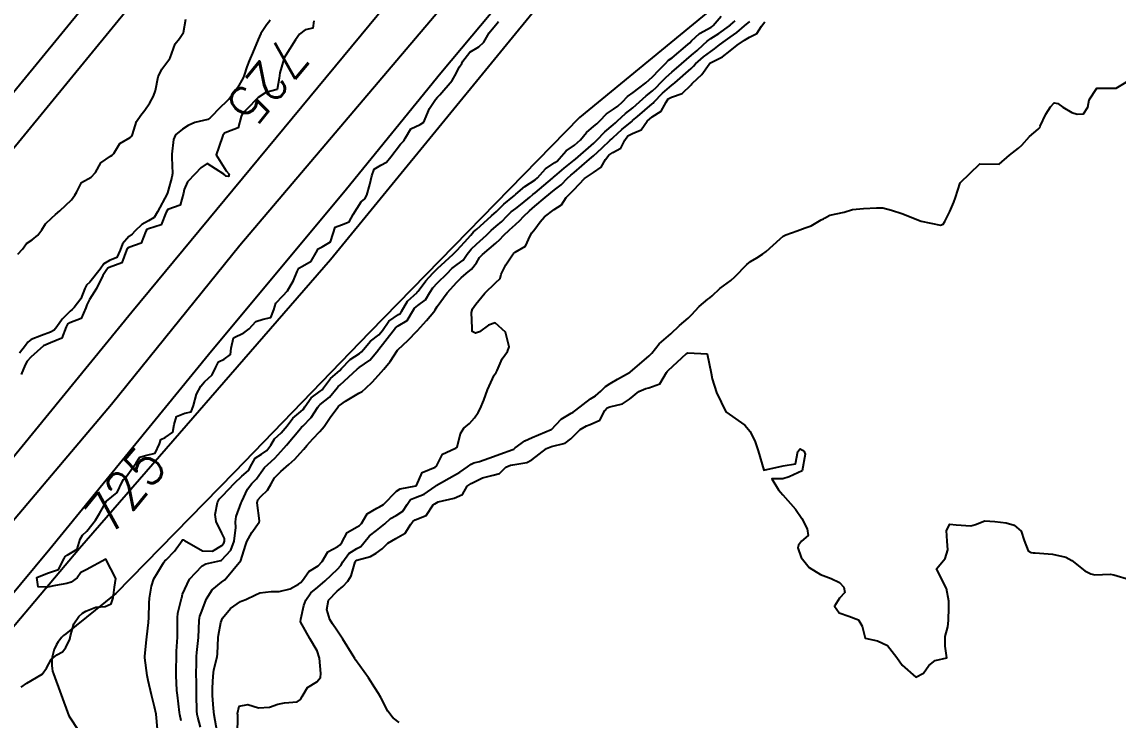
# Model space of a CAD drawing. Header units: metres. Extents: x 307586 to 320046, y 7427249 to 7434250.
# Drawn here: x 313566.3 to 313679.8, y 7432600.8 to 7432673.1 of the extents above; entities that cross this region are included whole.
import ezdxf
from ezdxf.enums import TextEntityAlignment as Align

# ---------------------------------------------------------------- set-up
doc = ezdxf.new("R2010")
doc.units = ezdxf.units.M
doc.header["$MEASUREMENT"] = 0
for name, color, linetype in [('Cotas', 45, 'Continuous'), ('Curvas de Nivel 1m', 11, 'Continuous'), ('Curvas de Nivel 5m', 15, 'Continuous'), ('Linha Férrea', 20, 'Continuous'), ('Linha Férrea em construção', 201, 'Continuous'), ('Vias Primárias', 230, 'Continuous')]:
    doc.layers.add(name, color=color, linetype=linetype)
doc.styles.add('Style-STANDARD', font='STANDARD.shx')

msp = doc.modelspace()

# ---------------------------------------------------------------- linework, layer by layer
at = {"layer": 'Curvas de Nivel 1m', "flags": 128}
for points, elevation in [([(313565.89, 7432649.1), (313566.36, 7432649.62), (313566.79, 7432650.2), (313567.38, 7432650.58), (313567.95, 7432651.04), (313568.37, 7432651.6), (313568.76, 7432652.24), (313569.41, 7432652.85), (313569.79, 7432653.21), (313570.22, 7432653.58), (313571.43, 7432654.73), (313571.8, 7432655.2), (313571.99, 7432655.55), (313572.49, 7432656.51), (313573.46, 7432657.07), (313573.91, 7432657.53), (313574.46, 7432658.55), (313575.49, 7432659.24), (313575.65, 7432659.35), (313575.81, 7432659.51), (313576.45, 7432660.56), (313577.51, 7432661.17), (313577.69, 7432661.31), (313577.76, 7432661.49), (313578.18, 7432662.83), (313578.61, 7432663.48), (313579.03, 7432663.99), (313579.56, 7432664.75), (313579.94, 7432665.46), (313580.14, 7432666.03), (313580.43, 7432667.46), (313580.8, 7432668.24), (313581.61, 7432669.36), (313581.64, 7432669.41), (313581.65, 7432669.44), (313582.19, 7432670.87), (313582.62, 7432671.43), (313583.02, 7432672.05), (313583.28, 7432673.42)], 726), ([(313592, 7432673.32), (313591.86, 7432673.12), (313591.66, 7432672.86), (313591.04, 7432671.93), (313590.76, 7432671.33), (313590.18, 7432669.9), (313589.95, 7432669.34), (313589.85, 7432669.1), (313589.6, 7432668.5), (313589.31, 7432667.63), (313589.21, 7432667.35), (313588.63, 7432666.3), (313587.94, 7432665.37), (313587.76, 7432665.17), (313587.56, 7432664.97), (313586.74, 7432664.19), (313585.97, 7432663.39), (313585.76, 7432663.17), (313585.54, 7432663.05), (313584.22, 7432662.73), (313583.53, 7432662.43), (313582.92, 7432662.03), (313582.22, 7432661.43), (313581.99, 7432660.95), (313581.82, 7432659.44), (313581.82, 7432659.1), (313581.89, 7432657.44), (313581.83, 7432657.06), (313581.45, 7432655.67), (313581.38, 7432655.44), (313581.33, 7432655.33), (313580.35, 7432653.46), (313580, 7432652.87), (313579.41, 7432652.55), (313578.72, 7432652.16), (313577.99, 7432651.48), (313577.71, 7432651.17), (313577.39, 7432650.9), (313576.73, 7432650.15), (313576.47, 7432649.5), (313576.12, 7432648.75), (313575.36, 7432648.42), (313574.78, 7432648.09), (313574.4, 7432647.52), (313573.33, 7432646.19), (313572.99, 7432645.88), (313572.83, 7432645.54), (313572.39, 7432644.47), (313571.7, 7432643.56), (313571.51, 7432643.35), (313571.3, 7432643.17), (313570.49, 7432642.36), (313569.91, 7432641.57), (313569.64, 7432641.21), (313569.27, 7432641), (313568.32, 7432640.65), (313567.26, 7432640.23), (313566.91, 7432639.96), (313566.66, 7432639.62), (313566.04, 7432638.82)], 726), ([(313580.35, 7432599.87), (313580.19, 7432601.45), (313580.05, 7432602.2), (313579.73, 7432603.45), (313579.38, 7432604.92), (313579.27, 7432605.46), (313579.05, 7432607.27), (313579.05, 7432607.46), (313579.2, 7432609.14), (313579.24, 7432609.46), (313579.41, 7432610.95), (313579.44, 7432611.45), (313579.47, 7432612.92), (313579.52, 7432613.45), (313579.72, 7432614.69), (313579.98, 7432615.45), (313580.34, 7432616.08), (313580.98, 7432617.11), (313581.11, 7432617.31), (313581.23, 7432617.44), (313582.11, 7432618.31), (313582.9, 7432619.42), (313582.95, 7432619.48), (313583.01, 7432619.51), (313583.07, 7432619.48), (313583.15, 7432619.42), (313585, 7432618.37), (313586.05, 7432618.33), (313587.01, 7432618.92), (313587.21, 7432619.16), (313587.29, 7432619.37), (313587.29, 7432619.64), (313587.02, 7432620.18), (313586.43, 7432621.38), (313586.31, 7432622.11), (313586.55, 7432623.38), (313586.73, 7432623.71), (313587.07, 7432624.04), (313588.31, 7432625.35), (313589.09, 7432626.08), (313589.75, 7432626.68), (313590.12, 7432627.33), (313590.47, 7432627.97), (313591.12, 7432628.38), (313591.68, 7432628.76), (313592.07, 7432629.31), (313592.47, 7432629.97), (313593.15, 7432630.58), (313593.77, 7432631.29), (313594.34, 7432632.11), (313595.18, 7432632.79), (313595.44, 7432633.01), (313595.6, 7432633.27), (313596.25, 7432634.2), (313597.2, 7432634.91), (313597.39, 7432635.05), (313597.54, 7432635.25), (313598.25, 7432636.2), (313599.22, 7432637.05), (313599.41, 7432637.23), (313600.29, 7432638.16), (313601.25, 7432638.8), (313601.48, 7432638.97), (313601.67, 7432639.2), (313602.39, 7432640.06), (313603.27, 7432640.73), (313603.63, 7432641.17), (313604.3, 7432642.16), (313605.3, 7432642.83), (313605.5, 7432642.95), (313605.62, 7432643.15), (313606.24, 7432644.21), (313607.22, 7432645.13), (313607.28, 7432645.18), (313607.32, 7432645.24), (313608.14, 7432646.31), (313608.85, 7432647.11), (313609.09, 7432647.37), (313609.35, 7432647.61), (313610.12, 7432648.34), (313610.95, 7432649.09), (313611.38, 7432649.51), (313612.12, 7432650.34), (313612.77, 7432651.07), (313613.06, 7432651.4), (313613.4, 7432651.68), (313614.14, 7432652.32), (313614.92, 7432653.04), (313615.43, 7432653.52), (313616.21, 7432654.25), (313617.14, 7432655.01), (313617.3, 7432655.16), (313617.45, 7432655.3), (313618.37, 7432656.09), (313619.46, 7432656.78), (313619.7, 7432656.99), (313620.52, 7432657.93), (313621.49, 7432658.57), (313621.72, 7432658.73), (313621.93, 7432658.96), (313622.65, 7432659.8), (313623.51, 7432660.39), (313624.14, 7432660.93), (313624.76, 7432661.69), (313625.53, 7432662.34), (313625.85, 7432662.59), (313626.15, 7432662.9), (313626.83, 7432663.61), (313627.56, 7432664.1), (313628.02, 7432664.43), (313628.5, 7432664.88), (313629.02, 7432665.42), (313629.58, 7432665.82), (313630.18, 7432666.27), (313630.92, 7432666.85), (313631.6, 7432667.47), (313632.27, 7432668.17), (313632.94, 7432668.83), (313633.27, 7432669.17), (313633.62, 7432669.44), (313635.26, 7432670.8), (313635.45, 7432670.98), (313635.64, 7432671.19), (313636.48, 7432671.95), (313637.66, 7432672.6), (313637.77, 7432672.66), (313637.88, 7432672.77), (313638.69, 7432673.75)], 726), ([(313582.79, 7432600.74), (313582.65, 7432601.42), (313582.62, 7432601.6), (313582.41, 7432603.42), (313582.36, 7432603.89), (313582.28, 7432605.43), (313582.28, 7432605.99), (313582.3, 7432607.43), (313582.32, 7432607.97), (313582.41, 7432609.42), (313582.41, 7432609.91), (313582.41, 7432611.42), (313582.46, 7432611.89), (313582.84, 7432613.42), (313582.86, 7432613.5), (313582.95, 7432613.86), (313583.66, 7432615.41), (313584.98, 7432616.8), (313585.36, 7432617), (313586.91, 7432617.37), (313586.97, 7432617.38), (313587.94, 7432618.41), (313588.29, 7432619.35), (313588.45, 7432620.77), (313588.43, 7432621.35), (313588.48, 7432621.91), (313589.02, 7432623.34), (313589.06, 7432623.45), (313589.65, 7432624.76), (313590.1, 7432625.33), (313590.59, 7432625.82), (313591.09, 7432626.52), (313591.43, 7432626.99), (313591.76, 7432627.31), (313592.48, 7432627.94), (313593.12, 7432628.65), (313593.43, 7432628.99), (313593.69, 7432629.29), (313595.15, 7432631.03), (313595.27, 7432631.15), (313595.39, 7432631.27), (313596.27, 7432632.16), (313596.95, 7432633.25), (313597.05, 7432633.39), (313597.19, 7432633.5), (313598.16, 7432634.27), (313598.95, 7432635.23), (313599.06, 7432635.38), (313599.21, 7432635.52), (313601.04, 7432637.2), (313601.14, 7432637.29), (313601.23, 7432637.35), (313602.32, 7432638.1), (313603.21, 7432639.18), (313603.23, 7432639.21), (313603.25, 7432639.23), (313604.73, 7432641.16), (313604.97, 7432641.46), (313605.28, 7432641.66), (313606.21, 7432642.22), (313606.75, 7432643.14), (313606.95, 7432643.49), (313607.31, 7432643.78), (313608.08, 7432644.36), (313608.53, 7432645.12), (313608.84, 7432645.61), (313609.33, 7432646.1), (313610.33, 7432647.1), (313610.83, 7432647.61), (313611.36, 7432648), (313611.98, 7432648.46), (313612.42, 7432649.07), (313612.83, 7432649.62), (313613.38, 7432650.13), (313614.4, 7432651.04), (313614.9, 7432651.54), (313615.41, 7432651.97), (313615.98, 7432652.46), (313616.53, 7432653.02), (313616.98, 7432653.46), (313617.43, 7432653.82), (313618.11, 7432654.33), (313618.89, 7432655), (313619.19, 7432655.25), (313619.45, 7432655.45), (313621.23, 7432656.96), (313621.35, 7432657.07), (313621.47, 7432657.17), (313622.44, 7432657.99), (313623.49, 7432658.82), (313623.64, 7432658.94), (313625.51, 7432660.58), (313625.68, 7432660.74), (313625.84, 7432660.91), (313626.65, 7432661.77), (313627.54, 7432662.5), (313627.75, 7432662.68), (313627.98, 7432662.89), (313628.79, 7432663.64), (313629.56, 7432664.25), (313630.25, 7432664.86), (313630.94, 7432665.49), (313631.58, 7432666.02), (313632.02, 7432666.4), (313632.44, 7432666.83), (313633.01, 7432667.42), (313633.6, 7432667.95), (313634.61, 7432668.81), (313635.62, 7432669.7), (313636.21, 7432670.2), (313636.84, 7432670.78), (313637.26, 7432671.15), (313637.64, 7432671.41), (313638.47, 7432671.95), (313639.56, 7432672.75), (313639.62, 7432672.8), (313639.66, 7432672.83), (313640.16, 7432673.24)], 727), ([(313584.78, 7432600.1), (313584.51, 7432601.11), (313584.45, 7432601.4), (313584.42, 7432601.77), (313584.39, 7432603.4), (313584.37, 7432604.92), (313584.36, 7432605.4), (313584.38, 7432606.92), (313584.39, 7432607.4), (313584.43, 7432607.84), (313584.58, 7432609.39), (313584.67, 7432611.15), (313584.68, 7432611.39), (313584.72, 7432611.58), (313584.92, 7432612.12), (313585.29, 7432613.04), (313585.43, 7432613.39), (313586, 7432614.33), (313586.96, 7432615.1), (313587.32, 7432615.36), (313588.98, 7432617.34), (313589.45, 7432618.9), (313589.6, 7432619.33), (313590.1, 7432620.25), (313590.88, 7432621.32), (313590.9, 7432621.45), (313590.66, 7432623.32), (313590.74, 7432623.65), (313591.07, 7432624.01), (313591.74, 7432624.65), (313592.1, 7432625.31), (313592.47, 7432625.92), (313593.1, 7432626.57), (313593.95, 7432627.29), (313594.55, 7432627.84), (313595.12, 7432628.48), (313595.5, 7432628.9), (313595.81, 7432629.26), (313596.43, 7432629.96), (313597.15, 7432630.71), (313597.41, 7432630.99), (313597.59, 7432631.25), (313598.23, 7432632.18), (313599, 7432633.23), (313599.09, 7432633.33), (313599.18, 7432633.41), (313599.82, 7432633.85), (313601.2, 7432634.68), (313601.52, 7432634.87), (313601.92, 7432635.19), (313602.56, 7432635.83), (313603.22, 7432636.55), (313603.78, 7432637.17), (313604.44, 7432637.96), (313605.21, 7432639.15), (313605.25, 7432639.2), (313606.25, 7432640.15), (313607.22, 7432641.13), (313607.25, 7432641.16), (313607.27, 7432641.19), (313608.18, 7432642.23), (313608.94, 7432643.11), (313609.1, 7432643.32), (313609.31, 7432643.65), (313610.33, 7432645.09), (313611.33, 7432646.19), (313611.77, 7432646.64), (313612.32, 7432647.07), (313612.87, 7432647.54), (313613.36, 7432648.2), (313613.69, 7432648.73), (313613.98, 7432649.05), (313615.38, 7432650.23), (313615.8, 7432650.61), (313616.18, 7432651.02), (313616.8, 7432651.62), (313617.41, 7432652.15), (313617.86, 7432652.56), (313618.24, 7432653), (313618.85, 7432653.58), (313619.43, 7432654.07), (313620.48, 7432654.97), (313621.45, 7432655.74), (313622.14, 7432656.26), (313622.81, 7432656.95), (313623.14, 7432657.27), (313623.47, 7432657.55), (313625.08, 7432658.92), (313625.5, 7432659.28), (313626.36, 7432660.05), (313627.22, 7432660.89), (313627.37, 7432661.04), (313627.52, 7432661.17), (313628.42, 7432661.99), (313629.48, 7432662.87), (313629.51, 7432662.9), (313629.54, 7432662.92), (313630.05, 7432663.36), (313631.56, 7432664.65), (313631.66, 7432664.74), (313631.75, 7432664.84), (313632.63, 7432665.77), (313633.59, 7432666.58), (313633.73, 7432666.68), (313633.91, 7432666.82), (313635.61, 7432668.33), (313635.85, 7432668.55), (313636.06, 7432668.79), (313636.87, 7432669.53), (313637.63, 7432670.09), (313638.03, 7432670.37), (313638.55, 7432670.76), (313639.16, 7432671.23), (313639.65, 7432671.56), (313640.34, 7432672.05), (313641.13, 7432672.73), (313641.67, 7432673.19)], 728), ([(313586.52, 7432599.62), (313586.21, 7432601.38), (313586.14, 7432602.04), (313586.04, 7432603.38), (313586.03, 7432604.18), (313586.11, 7432605.38), (313586.19, 7432606.03), (313586.51, 7432607.37), (313586.56, 7432607.68), (313586.63, 7432609.37), (313586.66, 7432609.61), (313586.91, 7432610.94), (313587.07, 7432611.37), (313587.89, 7432612.39), (313588.94, 7432613.11), (313589.1, 7432613.18), (313589.5, 7432613.33), (313590.48, 7432613.8), (313590.95, 7432614.01), (313592.13, 7432614.13), (313592.95, 7432614.13), (313594.08, 7432614.41), (313594.96, 7432614.9), (313595.17, 7432615.06), (313595.35, 7432615.27), (313596.01, 7432616.22), (313596.98, 7432616.79), (313597.39, 7432617.24), (313597.98, 7432618.25), (313599.01, 7432618.8), (313599.26, 7432618.97), (313599.44, 7432619.22), (313599.99, 7432620.24), (313601.03, 7432620.84), (313601.26, 7432620.97), (313601.46, 7432621.2), (313602.04, 7432622.2), (313603.06, 7432622.76), (313603.33, 7432622.9), (313603.75, 7432623.17), (313605.08, 7432624.53), (313605.46, 7432624.77), (313607.08, 7432625.08), (313607.12, 7432625.1), (313607.15, 7432625.13), (313607.76, 7432626.46), (313609.1, 7432627.04), (313609.23, 7432627.11), (313609.84, 7432628.38), (313611.13, 7432628.97), (313611.22, 7432628.99), (313611.38, 7432629.08), (313611.7, 7432630.52), (313612.05, 7432631.07), (313612.66, 7432631.56), (313613.17, 7432632.12), (313613.56, 7432632.68), (313613.74, 7432633.05), (313614.12, 7432633.97), (313614.53, 7432635.04), (313615.22, 7432636.55), (313615.41, 7432636.84), (313615.53, 7432637.03), (313616.03, 7432638.24), (313616.58, 7432639.02), (313616.77, 7432639.5), (313616.37, 7432641.02), (313615.29, 7432641.96), (313614.6, 7432641.72), (313613.69, 7432641.05), (313613.27, 7432640.89), (313612.91, 7432641.06), (313612.91, 7432641.43), (313612.84, 7432643.06), (313612.96, 7432643.41), (313613.31, 7432643.91), (313614.22, 7432645.05), (313615.33, 7432646.12), (313615.81, 7432646.55), (313615.93, 7432647.02), (313616.4, 7432647.97), (313617.1, 7432649.01), (313617.21, 7432649.17), (313617.38, 7432649.31), (313618.45, 7432649.93), (313618.93, 7432650.99), (313619.11, 7432651.28), (313619.4, 7432651.66), (313619.97, 7432652.43), (313620.43, 7432652.97), (313621.43, 7432653.71), (313622.18, 7432654.21), (313622.65, 7432654.95), (313623.04, 7432655.35), (313623.45, 7432655.74), (313624.56, 7432656.92), (313625.48, 7432657.56), (313626.28, 7432658.11), (313626.73, 7432658.9), (313627.06, 7432659.34), (313627.5, 7432659.61), (313628.32, 7432660.06), (313628.74, 7432660.88), (313629.06, 7432661.33), (313629.52, 7432661.58), (313630.43, 7432661.95), (313631.06, 7432662.85), (313631.55, 7432663.3), (313632.5, 7432663.89), (313633, 7432664.83), (313633.23, 7432665.16), (313633.57, 7432665.36), (313634.66, 7432665.72), (313635.59, 7432666.62), (313635.66, 7432666.72), (313635.73, 7432666.79), (313636.7, 7432667.68), (313637.45, 7432668.77), (313637.53, 7432668.86), (313637.61, 7432668.91), (313638.84, 7432669.54), (313639.63, 7432670.14), (313640.37, 7432670.74), (313641.11, 7432671.26), (313641.65, 7432671.56), (313642.4, 7432671.96), (313642.87, 7432672.71), (313643.22, 7432673.15)], 729), ([(313605.36, 7432600.57), (313604.79, 7432601.01), (313604.71, 7432601.07), (313604.64, 7432601.15), (313604.2, 7432601.76), (313603.46, 7432603.17), (313603.24, 7432603.59), (313602.83, 7432604.15), (313602.18, 7432605.19), (313600.86, 7432607.08), (313600.77, 7432607.2), (313600.59, 7432607.48), (313599.53, 7432609.21), (313598.9, 7432610.13), (313598.46, 7432610.78), (313598.2, 7432611.23), (313597.88, 7432612.29), (313598.06, 7432613.23), (313598.95, 7432614.19), (313599.52, 7432614.65), (313600.04, 7432615.21), (313600.4, 7432615.78), (313600.81, 7432617.2), (313600.87, 7432617.32), (313600.99, 7432617.38), (313602.4, 7432617.78), (313603, 7432618.13), (313603.59, 7432618.58), (313604.19, 7432619.16), (313605.02, 7432619.64), (313606, 7432620.17), (313606.57, 7432621.13), (313606.78, 7432621.39), (313607.04, 7432621.57), (313608.16, 7432622.01), (313608.88, 7432623.11), (313608.99, 7432623.19), (313609.06, 7432623.23), (313609.4, 7432623.44), (313611.07, 7432623.81), (313611.94, 7432624.2), (313612.42, 7432625.07), (313612.81, 7432625.34), (313613.09, 7432625.48), (313613.98, 7432625.93), (313615.1, 7432626.18), (313615.74, 7432626.38), (313616.41, 7432627.02), (313616.9, 7432627.23), (313617.12, 7432627.27), (313618.6, 7432627.52), (313619.12, 7432627.77), (313620.62, 7432628.97), (313621.13, 7432629.15), (313622.56, 7432629.52), (313623.14, 7432629.96), (313624.12, 7432630.93), (313624.78, 7432631.29), (313625.16, 7432631.45), (313626.16, 7432631.9), (313626.67, 7432632.9), (313626.92, 7432633.16), (313627.19, 7432633.26), (313628.49, 7432633.58), (313629.2, 7432634.08), (313630.19, 7432634.86), (313630.89, 7432635.16), (313631.21, 7432635.25), (313632.37, 7432635.67), (313633.04, 7432636.82), (313633.12, 7432636.93), (313633.23, 7432637.03), (313635.12, 7432638.79), (313635.25, 7432638.85), (313637.25, 7432638.77), (313637.67, 7432636.77), (313637.79, 7432636.19), (313638.23, 7432634.76), (313639.18, 7432632.75), (313641.16, 7432631.37), (313641.71, 7432630.71), (313642.22, 7432629.64), (313642.55, 7432628.71), (313643.11, 7432626.7), (313645.12, 7432627.17), (313646.41, 7432627.37), (313646.63, 7432628.66), (313646.87, 7432628.91), (313647.13, 7432628.8), (313647.29, 7432628.65), (313647.4, 7432628.38), (313647.11, 7432626.65), (313645.75, 7432626.01), (313645.1, 7432625.81), (313643.97, 7432625.81), (313644.66, 7432624.68), (313644.85, 7432624.44), (313645.08, 7432624.17), (313646.41, 7432622.66), (313647.05, 7432621.72), (313647.62, 7432620.64), (313647.73, 7432619.94), (313647.02, 7432619.37), (313646.71, 7432618.96), (313646.65, 7432618.65), (313647, 7432617.65), (313647.81, 7432616.64), (313648.98, 7432615.92), (313650.1, 7432615.49), (313650.97, 7432615.09), (313651.4, 7432614.6), (313651.52, 7432614.03), (313650.95, 7432613.44), (313650.44, 7432612.61), (313650.93, 7432611.95), (313651.93, 7432611.59), (313652.92, 7432611.2), (313653.31, 7432610.57), (313653.63, 7432609.3), (313654.9, 7432609.05), (313655.92, 7432608.54), (313656.88, 7432607.32), (313657.46, 7432606.52), (313658.85, 7432605.26), (313659.66, 7432605.7), (313660.21, 7432606.49), (313660.88, 7432606.98), (313662.08, 7432607.27), (313661.89, 7432608.47), (313661.9, 7432609.47), (313662.18, 7432610.47), (313662.25, 7432611.14), (313662.27, 7432612.47), (313662.28, 7432613.14), (313662.03, 7432614.47), (313660.99, 7432616.48), (313661.9, 7432617.57), (313662.18, 7432618.47), (313662.12, 7432619.37), (313662.04, 7432620.47), (313662.4, 7432621.11), (313663.04, 7432621.04), (313664.55, 7432620.93), (313665.04, 7432621.1), (313666.02, 7432621.45), (313667.05, 7432621.41), (313668.2, 7432621.24), (313669.04, 7432621.01), (313669.76, 7432620.38), (313670.09, 7432619.44), (313670.5, 7432618.37), (313670.82, 7432618.17), (313671.01, 7432618.15), (313671.22, 7432618.15), (313673.01, 7432618.01), (313674.4, 7432617.71), (313675, 7432617.37), (313676.35, 7432616.3), (313676.99, 7432615.97), (313677.4, 7432615.87), (313678.99, 7432615.94), (313679.38, 7432615.87), (313680.98, 7432615.37)], 731)]:
    msp.add_lwpolyline(points, dxfattribs=dict(at, elevation=elevation))
at = {"layer": 'Curvas de Nivel 5m', "flags": 128}
for points, elevation in [([(313596.53, 7432673.26), (313596.42, 7432672.5), (313595.65, 7432672.31), (313595.06, 7432671.86), (313594.65, 7432671.28), (313593.62, 7432669.7), (313593.47, 7432669.44), (313593.42, 7432669.3), (313593.02, 7432667.87), (313592.95, 7432667.31), (313592.74, 7432666.14), (313591.57, 7432665.83), (313590.77, 7432665.33), (313589.55, 7432664.06), (313589.19, 7432663.71), (313589.02, 7432663.36), (313588.71, 7432662.18), (313587.52, 7432661.74), (313587.27, 7432661.62), (313587.12, 7432661.37), (313586.71, 7432660.17), (313586.42, 7432659.38), (313587.47, 7432657.72), (313587.78, 7432657.37), (313587.68, 7432657.14), (313587.46, 7432657.15), (313587.2, 7432657.37), (313585.48, 7432658.49), (313584.84, 7432658.03), (313584.23, 7432657.41), (313583.45, 7432656.57), (313583.09, 7432655.78), (313583.05, 7432655.42), (313582.69, 7432654.16), (313581.43, 7432653.73), (313581.24, 7432653.44), (313580.74, 7432652.11), (313579.4, 7432651.7), (313579.23, 7432651.64), (313579.12, 7432651.47), (313578.64, 7432650.22), (313577.38, 7432649.79), (313577.21, 7432649.66), (313577.15, 7432649.49), (313576.65, 7432648.2), (313575.35, 7432647.72), (313575.2, 7432647.65), (313575.1, 7432647.51), (313574.68, 7432646.87), (313574.03, 7432645.53), (313573.31, 7432644.38), (313573.02, 7432643.83), (313572.92, 7432643.54), (313572.43, 7432642.41), (313571.28, 7432641.98), (313571.02, 7432641.82), (313570.9, 7432641.56), (313570.43, 7432640.4), (313569.26, 7432639.89), (313568.53, 7432639.59), (313567.24, 7432638.42), (313566.85, 7432637.99), (313566.64, 7432637.62), (313566.22, 7432636.61)], 725), ([(313566.22, 7432604.22), (313566.83, 7432604.64), (313568.4, 7432605.59), (313568.85, 7432606.19), (313569.34, 7432607.09), (313569.91, 7432607.57), (313570.52, 7432607.91), (313570.87, 7432608.33), (313571.25, 7432609.19), (313571.32, 7432609.56), (313571.68, 7432610.78), (313572.2, 7432611.55), (313572.57, 7432611.89), (313572.92, 7432612.12), (313573.95, 7432612.51), (313574.93, 7432612.58), (313575.56, 7432612.88), (313575.77, 7432613.5), (313575.88, 7432614.58), (313576.02, 7432615.5), (313574.98, 7432617.51), (313572.97, 7432616.4), (313572.41, 7432616.1), (313572.02, 7432615.55), (313571.41, 7432615.11), (313570.96, 7432614.98), (313569.78, 7432614.75), (313568.95, 7432614.58), (313568, 7432614.64), (313567.86, 7432615.6), (313568.97, 7432616.06), (313570.1, 7432616.44), (313570.68, 7432617.56), (313570.79, 7432617.76), (313570.99, 7432617.9), (313572.02, 7432618.53), (313572.33, 7432619.55), (313572.58, 7432619.98), (313573.02, 7432620.4), (313573.93, 7432621.53), (313574.33, 7432622.23), (313575.06, 7432623.51), (313576.16, 7432624.41), (313576.68, 7432625.49), (313576.81, 7432625.76), (313577.09, 7432626.02), (313578.13, 7432627.47), (313578.52, 7432628.07), (313579.11, 7432628.24), (313580.1, 7432628.47), (313580.56, 7432629.45), (313580.69, 7432629.89), (313581.14, 7432630.09), (313581.94, 7432630.64), (313582.07, 7432631.43), (313582.31, 7432632.28), (313583.17, 7432632.61), (313583.82, 7432632.76), (313584.06, 7432633.41), (313584.39, 7432634.6), (313584.82, 7432635.4), (313585.21, 7432635.85), (313586.01, 7432636.58), (313586.39, 7432637.38), (313586.65, 7432637.95), (313587.24, 7432638.22), (313587.91, 7432638.7), (313587.98, 7432639.36), (313588.21, 7432640.42), (313589.27, 7432640.94), (313589.83, 7432641.34), (313590.51, 7432642.11), (313591.29, 7432642.34), (313592.09, 7432642.51), (313592.38, 7432643.31), (313592.6, 7432644.02), (313593.32, 7432644.76), (313593.79, 7432645.29), (313594.42, 7432646.37), (313594.79, 7432647.28), (313594.97, 7432647.65), (313595.35, 7432647.83), (313596.27, 7432648.35), (313596.79, 7432649.26), (313596.98, 7432649.65), (313597.38, 7432649.84), (313598.26, 7432650.37), (313598.53, 7432651.24), (313598.75, 7432651.89), (313599.41, 7432652.11), (313600.18, 7432652.45), (313600.59, 7432653.21), (313601.44, 7432654.49), (313601.81, 7432654.82), (313602.01, 7432655.19), (313602.34, 7432656.31), (313602.53, 7432657.19), (313602.77, 7432657.9), (313603.48, 7432658.31), (313604.05, 7432658.6), (313604.49, 7432659.17), (313605.51, 7432660.47), (313605.84, 7432660.81), (313606.03, 7432661.14), (313606.59, 7432662.08), (313607.53, 7432662.52), (313607.91, 7432662.76), (313608.06, 7432663.12), (313608.51, 7432664.16), (313609.12, 7432665.11), (313609.32, 7432665.36), (313609.57, 7432665.59), (313610.87, 7432667.09), (313611.12, 7432667.56), (313611.6, 7432668.5), (313611.85, 7432668.84), (313611.97, 7432669.08), (313612.67, 7432670.02), (313613.63, 7432670.56), (313614.13, 7432671.05), (313614.69, 7432672), (313615.53, 7432673.03), (313615.66, 7432673.18)], 725), ([(313588.64, 7432599.34), (313588.67, 7432601.22), (313588.65, 7432601.34), (313588.64, 7432601.5), (313588.81, 7432602.25), (313589.7, 7432602.44), (313590.8, 7432602.1), (313591.95, 7432602.16), (313592.81, 7432602.49), (313593.48, 7432602.62), (313594.81, 7432602.72), (313595.14, 7432602.94), (313595.31, 7432603.27), (313595.88, 7432604.21), (313596.84, 7432604.78), (313597.23, 7432605.24), (313597.24, 7432605.64), (313597.12, 7432607.25), (313596.87, 7432608), (313596.11, 7432609.26), (313595.16, 7432611.01), (313595.17, 7432611.27), (313595.5, 7432612.7), (313595.69, 7432613.26), (313596.21, 7432614), (313596.96, 7432614.59), (313597.69, 7432615.24), (313598.98, 7432616.47), (313599.34, 7432616.85), (313599.55, 7432617.21), (313600.14, 7432618.07), (313601, 7432618.61), (313601.39, 7432618.82), (313601.7, 7432619.19), (313602.29, 7432619.92), (313603.03, 7432620.46), (313603.89, 7432621.17), (313604.48, 7432621.72), (313605.05, 7432622.03), (313605.73, 7432622.46), (313606.18, 7432623.14), (313606.54, 7432623.66), (313607.07, 7432623.89), (313607.97, 7432624.23), (313609.08, 7432625.03), (313609.19, 7432625.11), (313611.09, 7432626.21), (313611.65, 7432626.52), (313612.45, 7432627.07), (313612.82, 7432627.35), (313613.11, 7432627.46), (313613.68, 7432627.62), (313615.12, 7432628.12), (313615.79, 7432628.36), (313617.13, 7432628.85), (313617.24, 7432628.9), (313617.39, 7432629.01), (313618.39, 7432629.75), (313619.14, 7432630.09), (313621.12, 7432630.92), (313621.15, 7432630.94), (313622.13, 7432631.99), (313623.18, 7432632.62), (313623.39, 7432632.73), (313623.65, 7432632.93), (313625.19, 7432634.09), (313625.68, 7432634.42), (313626.26, 7432634.9), (313626.73, 7432635.37), (313627.21, 7432635.69), (313627.97, 7432636.13), (313629.23, 7432636.83), (313629.26, 7432636.84), (313629.3, 7432636.87), (313631.25, 7432638.56), (313631.4, 7432638.69), (313631.53, 7432638.84), (313632.28, 7432639.81), (313633.27, 7432640.64), (313633.48, 7432640.82), (313634.38, 7432641.71), (313635.3, 7432642.47), (313635.47, 7432642.62), (313635.62, 7432642.79), (313636.43, 7432643.66), (313637.32, 7432644.43), (313637.52, 7432644.57), (313637.76, 7432644.77), (313638.57, 7432645.52), (313639.34, 7432646.09), (313639.72, 7432646.37), (313640.13, 7432646.74), (313641.37, 7432648), (313641.76, 7432648.32), (313642.4, 7432648.71), (313643, 7432649.08), (313643.38, 7432649.37), (313644.82, 7432650.68), (313645.12, 7432650.95), (313645.4, 7432651.08), (313646.56, 7432651.5), (313647.41, 7432651.83), (313648.03, 7432652.03), (313649.06, 7432652.63), (313649.3, 7432652.76), (313649.42, 7432652.82), (313649.95, 7432653.14), (313651.43, 7432653.45), (313652.32, 7432653.71), (313653.44, 7432653.82), (313654.78, 7432653.9), (313655.44, 7432653.88), (313656.35, 7432653.63), (313657.43, 7432653.29), (313659.42, 7432652.51), (313661.42, 7432652.09), (313661.7, 7432652.2), (313661.87, 7432652.48), (313662.39, 7432653.52), (313662.8, 7432654.47), (313662.98, 7432654.94), (313663.47, 7432656.46), (313665.49, 7432658.43), (313667.49, 7432658.41), (313668.55, 7432659.35), (313669.51, 7432660.08), (313669.84, 7432660.39), (313670.63, 7432661.27), (313671.54, 7432662.02), (313671.69, 7432662.21), (313671.74, 7432662.36), (313672.33, 7432663.58), (313672.82, 7432664.35), (313673.17, 7432664.75), (313673.57, 7432664.68), (313674.1, 7432664.33), (313675, 7432663.76), (313675.56, 7432663.59), (313676.23, 7432663.63), (313676.67, 7432664.3), (313676.8, 7432665.07), (313677.59, 7432666.29), (313679.59, 7432666.27), (313681.61, 7432667.49)], 730)]:
    msp.add_lwpolyline(points, dxfattribs=dict(at, elevation=elevation))
at = {"layer": 'Linha Férrea'}
for points in [[(313420.08, 7432485.51), (313443.38, 7432512.83), (313466.98, 7432540.46), (313496.55, 7432575.86), (313513.53, 7432596.36), (313520.53, 7432604.76), (313524.73, 7432609.81), (313528.9, 7432615.41), (313530.87, 7432618.07), (313535.15, 7432622.8), (313538.45, 7432627.04), (313544.85, 7432634.49), (313560.13, 7432653.6), (313577.68, 7432675.01), (313599.01, 7432700.96), (313620.47, 7432727.17), (313643.39, 7432754.71), (313658.26, 7432771.6), (313666.64, 7432780.27)], [(313422.86, 7432495.18), (313430.93, 7432504.26), (313436.42, 7432510.87), (313444.21, 7432520.18), (313448.43, 7432524.92), (313452.17, 7432529.6), (313470.63, 7432551.25), (313493.2, 7432578.19), (313496.7, 7432582.08), (313519.01, 7432609.49), (313528.95, 7432621.54), (313535.44, 7432629.33), (313542.8, 7432638.07), (313544.27, 7432639.91), (313557.26, 7432655.94), (313574.82, 7432677.35), (313596.15, 7432703.3), (313617.62, 7432729.53), (313640.58, 7432757.11), (313655.54, 7432774.11)]]:
    msp.add_lwpolyline(points, dxfattribs=at)
at = {"layer": 'Linha Férrea em construção'}
for points in [[(313544.9, 7432603.38), (313560.47, 7432622.05), (313577.69, 7432643.12), (313605.73, 7432677.05), (313638.72, 7432717.17), (313659.26, 7432742.11), (313674.84, 7432759.72), (313687.86, 7432772.92), (313695, 7432779.69), (313704.34, 7432788.5), (313714.23, 7432796.92), (313726.52, 7432806.64), (313738.42, 7432815.43), (313751.81, 7432824.78), (313765.73, 7432833.02), (313784.8, 7432843.65)], [(313544.9, 7432596.51), (313561.44, 7432616.85), (313575.58, 7432633.56), (313588.86, 7432650.01), (313610.55, 7432675.59), (313635.15, 7432705.67), (313659.39, 7432735.15), (313666.73, 7432744.06), (313678.32, 7432756.9), (313690.67, 7432769.51), (313705.18, 7432783.25), (313715.77, 7432792.34), (313726.48, 7432800.77), (313736.94, 7432809.11), (313747.27, 7432815.9), (313760.01, 7432823.85), (313772.48, 7432831.41), (313787.11, 7432839.61)], [(313535.22, 7432577.42), (313555.14, 7432601.68), (313569.18, 7432618.58), (313585.62, 7432638.7), (313599.91, 7432655.86), (313609.67, 7432667.88), (313624.32, 7432685.38), (313639.08, 7432703.6), (313657.38, 7432725.96), (313684.75, 7432757.54), (313693.56, 7432766.36), (313704.46, 7432776.68), (313720.55, 7432791.04), (313732.75, 7432800.3), (313749.53, 7432812.17), (313761.76, 7432819.97), (313776.21, 7432828.87), (313789.04, 7432835.43)]]:
    msp.add_lwpolyline(points, dxfattribs=at)
at = {"layer": 'Vias Primárias'}
msp.add_lwpolyline([(313560.95, 7432605.25), (313572.28, 7432618.62), (313598.27, 7432648.54), (313626.47, 7432683.04), (313634.19, 7432692.82), (313644.14, 7432705.57), (313658.75, 7432721.93), (313670.46, 7432710.56), (313653.48, 7432696.57, 0.186533), (313645.51, 7432682.4, -0.242938), (313642.95, 7432678.83), (313624.04, 7432663.23), (313602.32, 7432641), (313588.28, 7432626.46), (313576.02, 7432613.95), (313570.84, 7432609.77, 0.305547), (313569.56, 7432605.61), (313571.16, 7432601.28), (313579.8, 7432588.17)], format="xyb", dxfattribs=at)
msp.add_lwpolyline([(313560.95, 7432605.25), (313572.28, 7432618.62), (313598.27, 7432648.54), (313626.47, 7432683.04), (313634.19, 7432692.82), (313644.14, 7432705.57), (313658.75, 7432721.93), (313670.46, 7432710.56), (313653.48, 7432696.57, 0.186533), (313645.51, 7432682.4, -0.242938), (313642.95, 7432678.83), (313624.04, 7432663.23), (313602.32, 7432641), (313588.28, 7432626.46), (313576.02, 7432613.95), (313570.84, 7432609.77, 0.305547), (313569.56, 7432605.61), (313571.16, 7432601.28), (313579.8, 7432588.17)], format="xyb", dxfattribs=at)

# ---------------------------------------------------------------- texts
at = {"layer": 'Cotas', "style": 'Style-STANDARD'}
for rotation, p in [(230.6385, (313591.75, 7432666.93, 725)), (50.2985, (313577.01, 7432624.72, 725))]:
    msp.add_text('725', height=4, rotation=rotation, dxfattribs=at).set_placement(p, align=Align.MIDDLE_CENTER)

doc.saveas('drawing.dxf')
